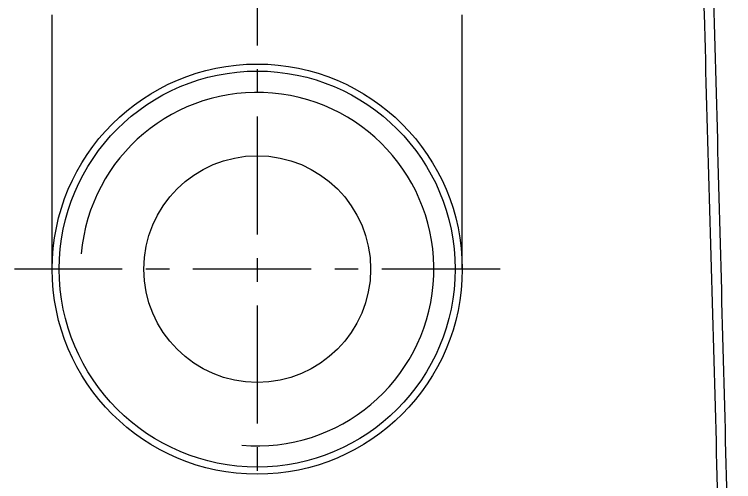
# Model space of a CAD drawing. Extents: x 23502 to 24096, y -2734 to -2314.
# Drawn here: x 23874.31 to 23912.37, y -2553.46 to -2528.74 of the extents above; entities that cross this region are included whole.
import ezdxf

# ---------------------------------------------------------------- set-up
doc = ezdxf.new("R2010")
doc.units = 0
doc.header["$LTSCALE"] = 5
doc.header["$MEASUREMENT"] = 0
doc.linetypes.add('CENTER', pattern=[2, 1.25, -0.25, 0.25, -0.25])
for name, color, linetype in [('CENTER', 1, 'CENTER'), ('CL', 1, 'CENTER'), ('D', 2, 'CONTINUOUS'), ('DWG', 7, 'CONTINUOUS'), ('Make2D 표시선', 7, 'CONTINUOUS')]:
    doc.layers.add(name, color=color, linetype=linetype)

msp = doc.modelspace()

# ---------------------------------------------------------------- linework, layer by layer
at = {"layer": 'CENTER'}
msp.add_line((23887.158, -2434.137), (23887.158, -2569.862), dxfattribs=at)
at = {"layer": 'CL'}
msp.add_line((23900.008, -2542.219), (23874.308, -2542.219), dxfattribs=at)
at = {"layer": 'D'}
msp.add_arc((23887.158, -2542.219), 9.35, 265, 175, dxfattribs=at)
at = {"layer": 'DWG'}
for radius in [10.477, 6]:
    msp.add_circle((23887.158, -2542.219), radius, dxfattribs=at)
at = {"layer": 'DWG', "color": 7, "linetype": 'Continuous'}
for points, knots in [([(23909.766, -2492.826), (23909.812, -2493.238), (23909.88, -2493.855), (23909.977, -2494.677), (23910.046, -2495.298), (23910.089, -2495.822), (23910.11, -2496.25), (23910.116, -2496.576), (23910.124, -2496.912), (23910.162, -2497.358), (23910.211, -2498.134), (23910.291, -2499.452), (23910.401, -2501.407), (23910.538, -2503.966), (23910.678, -2507.078), (23910.813, -2510.69), (23910.945, -2514.736), (23911.12, -2520.76), (23911.331, -2528.697), (23911.589, -2538.428), (23911.935, -2551.509), (23912.195, -2561.321), (23912.368, -2567.862)], [0, 0, 0, 0, 0.016554, 0.024796, 0.033074, 0.0415, 0.045806, 0.050185, 0.054532, 0.059221, 0.068084, 0.085583, 0.111995, 0.146292, 0.187966, 0.236445, 0.290692, 0.349681, 0.477229, 0.607858, 0.738599, 1, 1, 1, 1]), ([(23908.721, -2494.642), (23908.785, -2495.041), (23908.882, -2495.638), (23909.025, -2496.431), (23909.113, -2496.926), (23909.176, -2497.325), (23909.217, -2497.63), (23909.253, -2497.939), (23909.278, -2498.25), (23909.301, -2498.509), (23909.332, -2498.718), (23909.378, -2498.895), (23909.444, -2499.135), (23909.503, -2499.493), (23909.569, -2500.001), (23909.639, -2500.674), (23909.716, -2501.512), (23909.797, -2502.506), (23909.881, -2503.644), (23910.001, -2505.434), (23910.143, -2508), (23910.295, -2511.439), (23910.435, -2515.31), (23910.541, -2518.767), (23910.623, -2521.678), (23910.699, -2524.769), (23910.85, -2530.37), (23911.075, -2538.487), (23911.352, -2548.271), (23911.623, -2558.069), (23911.803, -2564.597), (23911.894, -2567.862)], [0, 0, 0, 0, 0.016543, 0.024746, 0.032958, 0.0371, 0.041283, 0.045523, 0.049825, 0.054066, 0.056158, 0.058454, 0.061542, 0.066343, 0.07328, 0.082486, 0.094018, 0.107695, 0.123291, 0.140703, 0.181073, 0.228399, 0.281544, 0.339525, 0.369841, 0.400709, 0.465979, 0.599049, 0.732859, 0.866398, 1, 1, 1, 1])]:
    msp.add_open_spline(points, degree=3, knots=knots, dxfattribs=at)
at = {"layer": 'Make2D 표시선'}
for p, q in [((23876.308, -2542.219), (23876.308, -2528.769)), ((23898.008, -2542.219), (23898.008, -2528.769))]:
    msp.add_line(p, q, dxfattribs=at)
msp.add_circle((23887.158, -2542.219), 10.85, dxfattribs=at)

doc.saveas('drawing.dxf')
